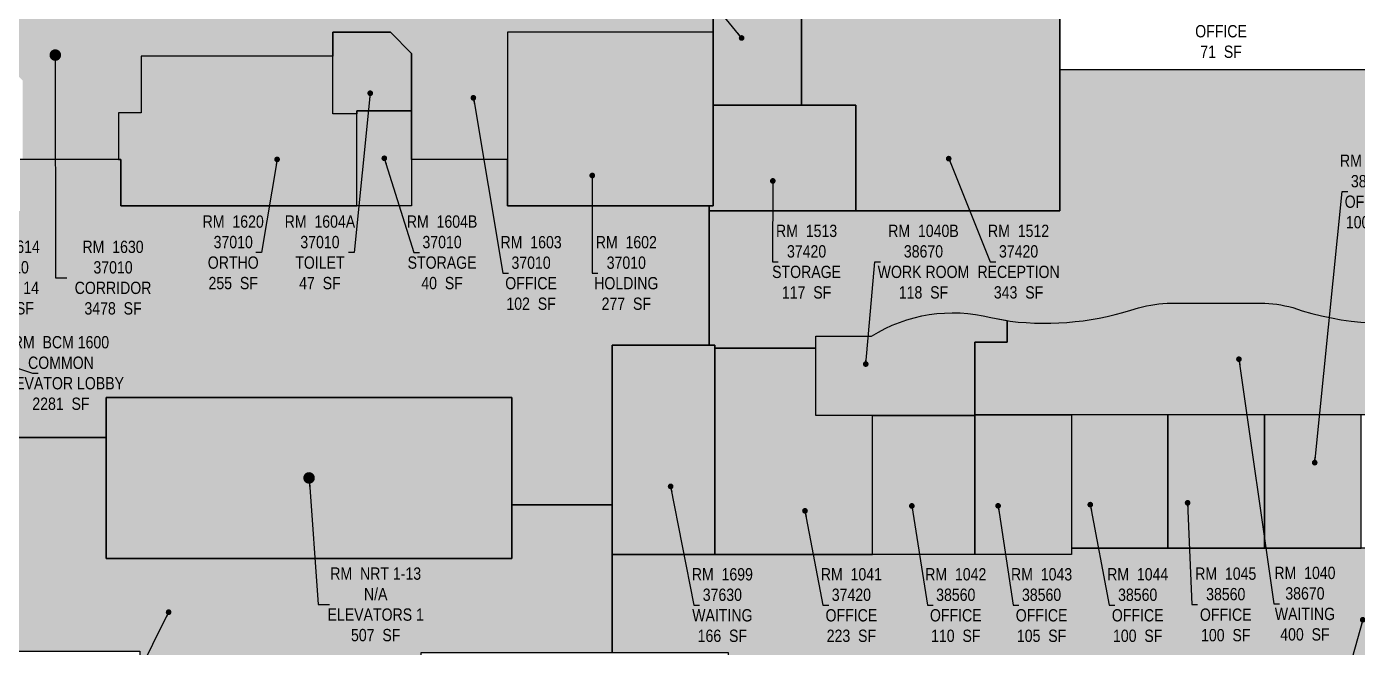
# Model space of a CAD drawing. Header units: inches. Extents: x 224 to 7720, y 1402 to 4817.
# Drawn here: x 2943 to 4349, y 2989 to 3645 of the extents above; entities that cross this region are included whole.
import ezdxf

# ---------------------------------------------------------------- set-up
doc = ezdxf.new("R2010")
doc.units = ezdxf.units.IN
doc.header["$LTSCALE"] = 96
doc.header["$MEASUREMENT"] = 0
for name, color, linetype in [('0-LABEL', 3, 'Continuous'), ('1-NRT', 200, 'Continuous'), ('1-NRT-PTN', 253, 'Continuous'), ('2-BCM', 140, 'Continuous'), ('2-BCM-PTN', 250, 'Continuous'), ('3-FCM', 190, 'Continuous'), ('3-FCM-PTN', 9, 'Continuous'), ('4-OCC', 6, 'Continuous'), ('4-OCC-PTN', 95, 'Continuous')]:
    doc.layers.add(name, color=color, linetype=linetype)
doc.layers.add('question', color=135, linetype='Continuous', plot=False)
doc.styles.add('ArialN', font='ARIALN.TTF')
doc.dimstyles.new('AB-195', dxfattribs={"dimscale": 195, "dimtxt": 0.0703125, "dimasz": 0.0625, "dimexe": 0.0625, "dimexo": 0.125, "dimgap": 0.25, "dimtad": 0, "dimdec": 4, "dimrnd": 0.0625, "dimzin": 0, "dimdsep": 46, "dimlunit": 4, "dimtxsty": 'ArialN', "dimblk": 'ARCHTICK', "dimcen": 0.0625, "dimclrd": 256, "dimclre": 256, "dimclrt": 256, "dimadec": 0, "dimazin": 0, "dimtfac": 1, "dimtdec": 4, "dimtofl": 0, "dimtmove": 2, "dimatfit": 3, "dimldrblk": 'DOT', "dimfxl": 0, "dimfrac": 2, "dimtolj": 1, "dimtzin": 0, "dimlwd": -1, "dimlwe": -1, "dimarcsym": 0})

# ---------------------------------------------------------------- blocks, each defined once
blk = doc.blocks.new('_ArchTick')
at = {"const_width": 0.15}
blk.add_lwpolyline([(-0.5, -0.5), (0.5, 0.5)], dxfattribs=at)
blk = doc.blocks.new('_Dot')
at = {"lineweight": -2}
blk.add_line((-0.5, 0), (-1, 0), dxfattribs=at)
at = {"const_width": 0.5}
blk.add_lwpolyline([(-0.25, 0, 1), (0.25, 0, 1)], format="xyb", close=True, dxfattribs=at)

msp = doc.modelspace()

# ---------------------------------------------------------------- hatches: boundary and pattern name
at = {"layer": '1-NRT-PTN'}
msp.add_hatch(color=256, dxfattribs=at).paths.add_polyline_path([(3027.500000000086, 3253.000000000037), (3027.500000000072, 3082.750000000074), (3455.999999999992, 3082.750000000018), (3455.999999999975, 3253.000000000077)])
at = {"layer": '2-BCM-PTN'}
h = msp.add_hatch(color=256, dxfattribs=at)
edge = h.paths.add_edge_path()
edge.add_line((6101.212454112479, 3315.029857468945), (6101.209233548896, 3377.685361649026))
edge.add_line((6101.209233548896, 3377.685361649026), (6214.039796008125, 3377.685361649026))
edge.add_line((6214.039796008125, 3377.685361649026), (6214.039796008125, 3315.020709935003))
edge.add_line((6214.039796008125, 3315.020709935003), (6465.776710180276, 3315.020709935004))
edge.add_line((6465.776710180276, 3315.020709935004), (6465.776710180276, 3297.000000000073))
edge.add_line((6465.776710180276, 3297.000000000073), (6518.000000000043, 3297.000000000072))
edge.add_line((6518.000000000043, 3297.000000000072), (6518.031250000107, 3315.020709935004))
edge.add_line((6518.031250000107, 3315.020709935004), (6544.000000000012, 3315.020709934398))
edge.add_line((6544.000000000012, 3315.020709934398), (6544.000000000081, 3318.000000000032))
edge.add_line((6544.000000000081, 3318.000000000032), (7360.5, 3318.000000000363))
edge.add_line((7360.5, 3318.000000000363), (7360.499999999998, 3542.1709175719))
edge.add_line((7360.499999999998, 3542.1709175719), (6867.031278126902, 3542.170917571907))
edge.add_line((6867.031278126902, 3542.170917571907), (6867.031320602907, 3653.997935729411))
edge.add_line((6867.031320602907, 3653.997935729411), (6766.029516729442, 3653.99858231317))
edge.add_line((6766.029516729442, 3653.99858231317), (6766.029328150967, 3593.801770023223))
edge.add_line((6766.029328150967, 3593.801770023223), (6635.000000000003, 3593.801770023223))
edge.add_line((6635.000000000003, 3593.801770023223), (6635.000000000003, 3597.912379357716))
edge.add_line((6635.000000000003, 3597.912379357716), (6469.262773883358, 3597.912379357717))
edge.add_line((6469.262773883358, 3597.912379357717), (6469.262773883358, 3593.287379357716))
edge.add_line((6469.262773883358, 3593.287379357716), (5987.867985782351, 3593.287379356453))
edge.add_line((5987.867985782351, 3593.287379356453), (5987.89373830079, 3629.929002757093))
edge.add_line((5987.89373830079, 3629.929002757093), (5895.867373857025, 3630.001907885073))
edge.add_line((5895.867373857025, 3630.001907885073), (5895.867985784662, 3594.001771416751))
edge.add_line((5895.867985784662, 3594.001771416751), (5530.724555622291, 3594.002005247111))
edge.add_arc((5232.851144896924, 3778.775066330404), 350.5276778219564, 315.15465570658534, 328.18836940604933, ccw=False)
edge.add_arc((5628.882063581688, 3910.349710693699), 406.4726351917382, 228.6702587073889, 248.7226011877773, ccw=False)
edge.add_arc((5098.769213143565, 3854.06783903102), 361.1814260632752, 296.82657485281584, 316.42860782498053, ccw=False)
edge.add_line((5261.767317127042, 3531.757987132427), (5252.736508601783, 3547.324551303971))
edge.add_line((5252.736508601783, 3547.324551303971), (5262.142754033604, 3552.3003630296))
edge.add_arc((5426.575069476489, 3712.61361614682), 229.6482647157041, 200.7158517611942, 224.2733011486947, ccw=False)
edge.add_arc((5089.976654186931, 3850.120059669542), 250.3641741502925, 266.3713004013365, 299.1096459445155, ccw=False)
edge.add_arc((5005.566516761337, 4187.592557768034), 591.3232392220972, 256.5129338790946, 276.6584765305562, ccw=False)
edge.add_line((4867.654647934869, 3612.576480009416), (4888.666143209934, 4046.999999999995))
edge.add_line((4888.666143209934, 4046.999999999995), (4683.000000000005, 4046.999999999995))
edge.add_line((4683.000000000005, 4046.999999999995), (4659.000000000045, 4046.999999999993))
edge.add_line((4659.000000000045, 4046.999999999993), (4659.000000000045, 4024.630242644854))
edge.add_line((4659.000000000045, 4024.630242644854), (4659.000000000044, 3599.202611731863))
edge.add_line((4659.000000000044, 3599.202611731863), (4034.937148382647, 3599.202611732258))
edge.add_line((4034.937148382647, 3599.202611732258), (4034.937148382517, 3449.995051719539))
edge.add_line((4034.937148382517, 3449.995051719539), (3681.000000000002, 3449.995051719672))
edge.add_line((3681.000000000002, 3449.995051719672), (3664.500000000004, 3449.995051719672))
edge.add_line((3664.500000000004, 3449.995051719672), (3664.500007992885, 3308.006774618855))
edge.add_line((3664.500007992885, 3308.006774618855), (3670.241779652382, 3308.000000159495))
edge.add_line((3670.241779652382, 3308.000000159495), (3670.23823069834, 3304.992042969354))
edge.add_line((3670.23823069834, 3304.992042969354), (3776.977811709998, 3304.992042969354))
edge.add_line((3776.977811709998, 3304.992042969354), (3776.977811709998, 3317.826088269415))
edge.add_line((3776.977811709998, 3317.826088269415), (3835.96093970537, 3317.826088269417))
edge.add_arc((3921.961263428128, 3179.421046451185), 162.9478790323021, 75.82618871569662, 121.8554532751559, ccw=False)
edge.add_line((3961.861373103508, 3337.408364071994), (3982.194660128373, 3333.514510643568))
edge.add_arc((4018.900481964459, 3638.764416513178), 307.4488939483577, 263.1431950882545, 288.7937572050589)
edge.add_arc((4154.517343566981, 3213.965955908969), 138.6506596372579, 90.84737857627692, 105.29236128284691, ccw=False)
edge.add_line((4152.466837988525, 3352.601452246377), (4199.854489001302, 3352.601452246377))
edge.add_line((4199.854489001302, 3352.601452246377), (4199.854574621793, 3352.523195435604))
edge.add_line((4199.854574621793, 3352.523195435604), (4247.104489001302, 3352.574891394593))
edge.add_arc((4246.314557856361, 3223.892374675315), 128.6849412340896, 74.4525531934039, 89.64828825719002, ccw=False)
edge.add_arc((4378.158659760525, 3627.583177375398), 296.1716416939542, 250.810058676983, 283.4526941912997)
edge.add_arc((4564.530417974054, 2916.371022983083), 439.1688036785147, 88.82086383680303, 105.5144738412506, ccw=False)
edge.add_arc((4552.865137919565, 2792.355430922958), 563.471847708845, 80.80343298637348, 87.89440835456833, ccw=False)
edge.add_line((4642.920358804375, 3348.584322973531), (4642.920358804421, 3455.025913751611))
edge.add_arc((4644.920358804422, 3455.02591375161), 2.000000000000909, 96.96837081649193, 179.999999999987, ccw=False)
edge.add_arc((4685.647843447019, 3121.806548595949), 337.6990815001668, 68.45808303320268, 96.96837081646783, ccw=False)
edge.add_arc((4808.898145215614, 3434.025631144668), 2.03348541737856, -21.416480756794385, 68.45808303316329, ccw=False)
edge.add_line((4810.791220138324, 3433.283114963229), (4893.149839666863, 3415.420313910988))
edge.add_arc((4895.07236305874, 3415.971588622621), 2.00000000000001, 113.41552245828939, 195.9999999999744, ccw=False)
edge.add_arc((4932.882136892578, 3327.539502289193), 98.17592644677737, 80.1650047742445, 113.154897671166, ccw=False)
edge.add_arc((4971.031250000045, 3422.000000000407), 21.49999999995811, -49.64493539025767, 173.9323380797943, ccw=False)
edge.add_line((4984.952982669948, 3405.616002946391), (4984.95298266995, 3324.020709935377))
edge.add_line((4984.95298266995, 3324.020709935377), (4984.000000000047, 3324.020709935377))
edge.add_line((4984.000000000047, 3324.020709935377), (4984.000000000047, 3315.020709935055))
edge.add_line((4984.000000000047, 3315.020709935055), (5923.248772827724, 3315.020709935004))
edge.add_line((5923.248772827724, 3315.020709935004), (6101.212454112479, 3315.029857468945))
h = msp.add_hatch(color=256, dxfattribs=at)
h.dxf.hatch_style = 1
h.paths.add_polyline_path([(3455.999999999975, 3253.000000159589), (3456.023990572377, 3139.280772751378), (3562.031249999948, 3139.280772751378), (3562.031249999968, 3308.000000159506), (3664.500000000004, 3308.006774628285), (3664.500000000004, 3323.999999999996), (3664.49999999997, 3324.000000159509), (3664.49999999997, 3402.000000159509), (3664.49999999997, 3455.500000159627), (3451.375000000035, 3455.500000159627), (3451.375000000012, 3504.500000159621), (3350.125000000317, 3504.500000160609), (3350.125000000476, 3455.500000160601), (3043.00000000005, 3455.500000159627), (3043.00000000005, 3504.500000159297), (2936.49999999987, 3504.500000159297), (2936.50000000005, 3449.750000159712), (2643.145057990098, 3449.750000159712), (2643.145057990098, 3453.50000015968), (2547.249304652035, 3453.500000159692), (2547.249304652035, 3449.750000159714), (2204.124304652035, 3449.750000159714), (2204.124304652035, 3474.228451472842), (2151.249304652035, 3474.228451472674), (2151.249304652033, 3449.75000015971), (1994.00000000005, 3449.750000159713), (1994.000000000061, 3444.500000159723), (1971.24999999997, 3444.500000159673), (1971.24999999997, 3391.000000159674), (1977.749999999974, 3391.000000159673), (1977.749999999974, 3334.25000015951), (1984.249999999974, 3334.25000015951), (1984.249999999974, 3314.75000015951), (1974.49999999997, 3314.75000015951), (1974.49999999997, 3254.00000015951), (2054.12499999997, 3254.00000015951), (2054.12499999997, 3318.00000015951), (2679.74999999997, 3318.00000015951), (2679.74999999997, 3211.500000159509), (2933.24999999997, 3211.500000159504), (2933.24999999997, 3210.750000159509), (3027.500000000043, 3210.750000159524), (3027.500000000052, 3253.000000159549)])
at = {"layer": '3-FCM-PTN'}
for points in [[(3562.031249999948, 3139.280772751378), (3455.999999999995, 3139.280772751378), (3455.999999999991, 3082.75000000002), (3027.500000000095, 3082.750000000128), (3027.500000000075, 3210.749999999973), (2933.250000000004, 3210.749999999973), (2933.249999999999, 2984.999999999997), (3063.000000000003, 2984.999999999997), (3063.000000000003, 2976.749999999996), (3359.999999999995, 2976.749999999946), (3360, 2983.250000000035), (3562.031249999966, 2983.250000000002)], [(3562.031249999954, 3086.862300595053), (3562.031249999937, 2983.250000000002), (3684.500000000008, 2983.249999999963), (3684.500000000006, 2979.500000000449), (5920.000000000065, 2979.500000000449), (5920.048626753749, 3080.632246376931), (5695.931418103935, 3080.632246376733), (5695.931418103931, 3086.886353315805), (4454.916029959343, 3087.000000000374), (4454.916029959343, 3093.49999999999), (4047.11166704286, 3093.499999999995), (4047.111667042856, 3086.999999999995), (3562.031249999983, 3086.862300595053), (3562.031249999966, 2983.250000000002)]]:
    msp.add_hatch(color=256, dxfattribs=at).paths.add_polyline_path(points)
at = {"layer": '4-OCC-PTN'}
for color, points in [(192, [(3445.875000000167, 3858.750000000211), (3387.625000000084, 3858.750000000025), (3387.625000000067, 3762.250000000172), (3316.375000000217, 3762.249999999946), (3316.374999999956, 3844.500000000148), (3219.875000000066, 3844.499999999841), (3219.875000000015, 3860.7500000001), (3212.750009128029, 3860.750000000078), (3212.750000000121, 3856.750000000072), (3061.750000000083, 3856.750000000072), (3061.750000000064, 3973.812496066244), (3062.125000000085, 3973.812500000072), (3062.125000000082, 4242.125000000107), (2976.250000000088, 4242.125000000107), (2976.250000000088, 4227.35345131314), (2877.015253507773, 4227.35345131314), (2877.015253507773, 4126.10345131316), (2939.125000000084, 4126.10345131316), (2939.125000000084, 3786.353451313156), (2903.125000000083, 3786.353451313156), (2903.125000000083, 3714.853451313158), (2777.875000000085, 3714.853451313157), (2777.875000000085, 3740.125000000123), (2429.875000000087, 3740.125000000123), (2429.875000000087, 3712.228451313161), (2306.588311754656, 3712.228451313161), (2270.500000000088, 3748.316763067729), (2270.500000000088, 3778.316763067729), (2255.500000000088, 3793.316763067731), (2255.500000000088, 3882.654206792305), (2270.500000000095, 3897.654206792311), (2270.500000000088, 3911.732173602457), (2403.250000000087, 3911.732173602456), (2403.250000000087, 3911.125000000123), (2429.875000000087, 3911.125000000122), (2429.875000000087, 3971.728451313161), (2270.500000000088, 3971.728451313161), (2270.500000000088, 4080.640139558592), (2306.588311754659, 4116.728451313161), (2454.875000000087, 4116.728451313159), (2454.875000000087, 4126.103451313159), (2876.999628507774, 4126.103451313159), (2876.999628507772, 4227.35345131314), (2773.625000000088, 4227.35345131314), (2773.625000000088, 4281.856946364418), (2671.134603945596, 4281.875000000136), (2671.124990016618, 4227.296775201654), (2349.375000000082, 4227.353451313131), (2349.375000000082, 4475.000000000119), (2248.125000000109, 4475.0000000001), (2248.125000000081, 4331.000000000143), (2250.750000000086, 4331.000000000143), (2250.750000000054, 4255.500000000095), (2170.749999999955, 4255.500000000261), (2170.749999999995, 4275.353451313386), (1982.500000001592, 4275.353451313246), (1982.500000001592, 4126.103451313155), (2150.124304652069, 4126.103451313155), (2150.124304652063, 3719.353451313162), (2139.625000000065, 3719.353451313162), (2139.625000000064, 3606.106135240651), (2204.124304652068, 3606.106135240651), (2204.124304652044, 3613.603451310255), (2913.587310601964, 3613.603451312505), (2939.125000000083, 3588.065761914385), (2939.125000000358, 3504.499999999793), (3040.375000000166, 3504.500000000114), (3040.375000000009, 3553.603451313116), (3064.375000000189, 3553.603451313192), (3064.374999999999, 3613.603451312983), (3266.896548687124, 3613.603451312983), (3266.896548687124, 3638.875000000092), (3327.66268939869, 3638.875000000285), (3350.124999999998, 3616.412689398978), (3350.125000000355, 3504.500000001096), (3451.375000000046, 3504.500000001426), (3451.375000000069, 3638.875000000118), (3668.749999999985, 3638.87500000132), (3668.750000000004, 3750.25000000009), (3639.499999999969, 3750.250000000096), (3639.499999999971, 3762.125000000041), (3548.125000000084, 3762.125000000058), (3548.125000000084, 3740.125000000288), (3445.875000000084, 3740.124999999964)]), (192, [(2349.375000000082, 4227.353451313131), (2671.124990016618, 4227.296775201654), (2671.134603945596, 4281.875000000136), (2773.625000000088, 4281.856946364418), (2773.625000000088, 4227.35345131314), (2876.999628507772, 4227.35345131314), (2876.999628507774, 4126.103451313159), (2454.875000000087, 4126.103451313159), (2454.875000000087, 4116.728451313159), (2306.588311754659, 4116.728451313161), (2270.500000000088, 4080.640139558592), (2270.500000000088, 3971.728451313161), (2429.875000000087, 3971.728451313161), (2429.875000000087, 3911.125000000122), (2403.250000000087, 3911.125000000123), (2403.250000000087, 3911.732173602456), (2270.500000000088, 3911.732173602457), (2270.500000000095, 3897.654206792311), (2255.500000000088, 3882.654206792305), (2255.500000000088, 3793.316763067731), (2270.500000000088, 3778.316763067729), (2270.500000000088, 3748.316763067729), (2306.588311754656, 3712.228451313161), (2429.875000000087, 3712.228451313161), (2429.875000000087, 3740.125000000123), (2777.875000000085, 3740.125000000123), (2777.875000000085, 3714.853451313157), (2903.125000000083, 3714.853451313158), (2903.125000000083, 3786.353451313156), (2939.125000000084, 3786.353451313156), (2939.125000000084, 4126.10345131316), (2877.015253507773, 4126.10345131316), (2877.015253507773, 4227.35345131314), (2976.250000000088, 4227.35345131314), (2976.250000000088, 4242.125000000107), (3062.125000000082, 4242.125000000107), (3062.125000000085, 3973.812500000072), (3061.750000000064, 3973.812496066244), (3061.750000000083, 3856.750000000072), (3212.750000000121, 3856.750000000072), (3212.750009128029, 3860.750000000078), (3219.875000000015, 3860.7500000001), (3219.875000000066, 3844.499999999841), (3316.374999999956, 3844.500000000147), (3316.375000000217, 3762.249999999946), (3387.625000000067, 3762.250000000172), (3387.625000000084, 3858.750000000025), (3445.875000000167, 3858.750000000211), (3445.875000000084, 3740.124999999964), (3548.125000000084, 3740.125000000288), (3548.125000000084, 3762.125000000058), (3639.499999999971, 3762.125000000041), (3639.499999999969, 3750.250000000096), (3668.750000000004, 3750.25000000009), (3668.749999999985, 3638.87500000132), (3451.375000000069, 3638.875000000118), (3451.375000000046, 3504.500000001426), (3350.125000000355, 3504.500000001096), (3350.124999999998, 3616.412689398978), (3327.66268939869, 3638.875000000285), (3266.896548687124, 3638.875000000092), (3266.896548687124, 3613.603451312983), (3064.374999999999, 3613.603451312983), (3064.375000000189, 3553.603451313192), (3040.375000000009, 3553.603451313116), (3040.375000000166, 3504.500000000114), (2939.125000000358, 3504.499999999793), (2939.125000000083, 3588.065761914385), (2913.587310601964, 3613.603451312505), (2204.124304652044, 3613.603451310255), (2204.124304652068, 3606.106135240651), (2139.625000000064, 3606.106135240651), (2139.625000000065, 3719.353451313162), (2150.124304652063, 3719.353451313162), (2150.124304652069, 4126.103451313155), (1982.500000001592, 4126.103451313155), (1982.500000001592, 4275.353451313246), (2170.749999999996, 4275.353451313386), (2170.749999999955, 4255.500000000261), (2250.750000000054, 4255.500000000095), (2250.750000000086, 4331.000000000143), (2248.125000000081, 4331.000000000143), (2248.125000000109, 4475.0000000001), (2349.375000000082, 4475.000000000119)]), (121, [(3719.836404422716, 3662.562940140841), (3668.749999999989, 3662.562940140841), (3668.749999999972, 3561.750000000067), (3762.000000000004, 3561.750000000065), (3762.000000000005, 3662.562940140841)]), (121, [(3819.404975386835, 3449.99505171962), (4034.937148382517, 3449.995051719539), (4034.937148382518, 3654.500000000068), (3762.000000000005, 3654.50000000007), (3761.999999999989, 3561.750000000075), (3819.404975386847, 3561.750000000068)]), (192, [(3266.896548687124, 3552.636208756277), (3292.375000000039, 3552.636208756358), (3292.37500000003, 3555.636208756277), (3350.125000000192, 3555.636208756461), (3350.124999999998, 3616.412689398978), (3327.66268939869, 3638.875000000285), (3266.896548687124, 3638.875000000092), (3266.896548687124, 3613.603451312983)]), (192, [(3668.749999999953, 3455.500000000115), (3668.749999999985, 3638.87500000132), (3451.375000000069, 3638.875000000118), (3451.375000000046, 3504.500000001426), (3451.375000000069, 3455.500000000115), (3454.000000000077, 3455.500000000113)]), (192, [(3266.896548686931, 3613.603451312983), (3064.374999999999, 3613.603451312983), (3064.375000000189, 3553.603451313192), (3040.375000000009, 3553.603451313116), (3040.375000000166, 3504.500000000113), (3043.000000000083, 3504.500000000122), (3043.000000000083, 3455.500000000114), (3292.375000000348, 3455.500000000115), (3292.37500000004, 3552.636208756358), (3266.896548687124, 3552.636208756276)]), (121, [(3819.404975386835, 3449.99505171962), (3819.404975386849, 3561.750000000068), (3668.749999999972, 3561.750000000067), (3668.749999999972, 3455.500000000115), (3664.49999999997, 3455.500000000115), (3664.49999999997, 3449.995051719672)]), (192, [(3350.125000000192, 3555.636208756461), (3292.37500000003, 3555.636208756277), (3292.375000000348, 3455.500000001088), (3350.125000000511, 3455.500000001088)]), (150, [(3656.99999999997, 3308.000000159495), (3562.031249999983, 3308.000000159495), (3562.031249999983, 3086.862300595053), (3670.23823069834, 3086.860540090052), (3670.23823069834, 3304.992042969354), (3670.241779652382, 3308.000000159495), (3656.99999999997, 3308.01562354256)]), (121, [(3836.983559305479, 3087.000000000361), (3836.983559305493, 3234.006674018695), (3776.983559305505, 3234.006674018662), (3776.977811709998, 3304.992042969354), (3670.23823069834, 3304.992042969354), (3670.238231608665, 3086.916491945747)]), (202, [(3836.983559305479, 3087.000000000361), (3836.97165706917, 3233.997928897008), (3944.977810608592, 3233.997928896914), (3945.019547024383, 3086.971019188398), (3836.983562360296, 3086.962271651415)]), (202, [(3945.019547024383, 3086.971019188398), (3944.983559305588, 3234.631674018805), (4046.983559305462, 3234.631674018804), (4047.111667042856, 3086.999999999995)]), (202, [(4148.983559305329, 3093.499999999995), (4148.983559305455, 3234.631674018804), (4046.983559305462, 3234.631674018804), (4047.11166704286, 3093.499999999995)]), (202, [(4250.983559305328, 3093.499999999995), (4250.98355930533, 3234.631674018805), (4148.983559305455, 3234.631674018804), (4148.983559305198, 3093.499999999995)]), (202, [(4352.983559305286, 3093.499999999989), (4352.98355930528, 3234.631674018806), (4250.983559305464, 3234.631674018805), (4250.983559305328, 3093.499999999995)])]:
    msp.add_hatch(color=color, dxfattribs=at).paths.add_polyline_path(points)
h = msp.add_hatch(color=63, dxfattribs=at)
edge = h.paths.add_edge_path()
edge.add_line((4199.983559305392, 3234.631674018805), (3944.983559305588, 3234.631674018805))
edge.add_line((3944.983559305588, 3234.631674018805), (3944.983559305587, 3234.006674018603))
edge.add_line((3944.983559305587, 3234.006674018603), (3944.977810608592, 3234.006674018603))
edge.add_line((3944.977810608592, 3234.006674018603), (3944.97781060866, 3311.305416747049))
edge.add_line((3944.97781060866, 3311.305416747049), (3947.977810608658, 3311.305416747049))
edge.add_line((3947.977810608658, 3311.305416747049), (3979.329023314891, 3311.305416747035))
edge.add_line((3979.329023314891, 3311.305416747035), (3979.32902331486, 3334.06328417523))
edge.add_line((3979.32902331486, 3334.06328417523), (3982.194660128373, 3333.51451064357))
edge.add_arc((4018.900481964463, 3638.764416513178), 307.4488939483554, 263.1431950882538, 288.7937572050582)
edge.add_arc((4154.517343566981, 3213.965955908966), 138.6506596372614, 90.84737857627653, 105.29236128284651, ccw=False)
edge.add_line((4152.466837988526, 3352.601452246377), (4199.854489001302, 3352.601452246377))
edge.add_line((4199.854489001302, 3352.601452246377), (4199.854574621793, 3352.523195435604))
edge.add_line((4199.854574621793, 3352.523195435604), (4247.104489001302, 3352.574891394594))
edge.add_arc((4246.314557856361, 3223.892374675315), 128.6849412340896, 74.4525531934039, 89.64828825719002, ccw=False)
edge.add_arc((4378.158659760525, 3627.583177375398), 296.1716416939542, 250.810058676983, 283.4526941912997)
edge.add_arc((4564.530417974061, 2916.371022983086), 439.1688036785142, 105.0663227201569, 105.51447384125149, ccw=False)
edge.add_line((4450.374205990911, 3340.443655193743), (4450.37420599086, 3325.867235059201))
edge.add_line((4450.37420599086, 3325.867235059201), (4499.983559305446, 3325.867040157407))
edge.add_line((4499.983559305446, 3325.867040157407), (4502.983559305445, 3325.867040157407))
edge.add_line((4502.983559305445, 3325.867040157407), (4502.990135597876, 3234.653520120715))
edge.add_line((4502.990135597876, 3234.653520120715), (4199.983559305392, 3234.631674018805))
h = msp.add_hatch(color=63, dxfattribs=at)
edge = h.paths.add_edge_path()
edge.add_line((3979.32902331486, 3334.063284175229), (3979.329023314891, 3311.305416747034))
edge.add_line((3979.329023314891, 3311.305416747034), (3947.977810608657, 3311.305416747047))
edge.add_line((3947.977810608657, 3311.305416747047), (3944.977810608659, 3311.305416747047))
edge.add_line((3944.977810608659, 3311.305416747047), (3944.977810608592, 3234.006674018602))
edge.add_line((3944.977810608592, 3234.006674018602), (3776.97781171, 3233.993071271259))
edge.add_line((3776.97781171, 3233.993071271259), (3776.977811709998, 3317.826088269415))
edge.add_line((3776.977811709998, 3317.826088269415), (3835.960939705364, 3317.826088269414))
edge.add_arc((3921.961263428128, 3179.421046451185), 162.9478790323019, 75.8261887156965, 121.85545327515811, ccw=False)
edge.add_line((3961.861373103508, 3337.408364071994), (3979.32902331486, 3334.063284175229))

# ---------------------------------------------------------------- linework, layer by layer
at = {"layer": '1-NRT'}
msp.add_lwpolyline([(3027.500000000086, 3253.000000000037), (3027.500000000072, 3082.750000000074), (3455.999999999992, 3082.750000000018), (3455.999999999975, 3253.000000000077)], close=True, dxfattribs=at)
at = {"layer": '2-BCM'}
msp.add_lwpolyline([(4659.000000000044, 3599.202611731863), (4034.937148382647, 3599.202611732258), (4034.937148382647, 3599.202611732258), (4034.937148382647, 3599.202611732258), (4034.937148382517, 3449.995051719539), (4034.937148382517, 3449.995051719539), (3681.000000000002, 3449.995051719672), (3664.500000000004, 3449.995051719672), (3664.500007992885, 3308.006774618855), (3670.241779652382, 3308.000000159495), (3670.23823069834, 3304.992042969354), (3776.977811709998, 3304.992042969354), (3776.977811709998, 3317.826088269415), (3835.96093970537, 3317.826088269417, -0.2035852790899596), (3961.861373103508, 3337.408364071994), (3982.194660128373, 3333.514510643568, 0.1123913722116897), (4117.949001309342, 3347.70735474409, -0.06311172067646871), (4152.466837988525, 3352.601452246377), (4199.854489001302, 3352.601452246377), (4199.854574621793, 3352.523195435604), (4247.104489001302, 3352.574891394593, -0.06640123534630415), (4280.806789461161, 3347.868582309449, 0.1434013802494691), (4447.060757532072, 3339.537795071893, -0.07296870814642058)], format="xyb", dxfattribs=at)
msp.add_lwpolyline([(2933.24999999997, 3210.750000159509), (3027.500000000043, 3210.750000159524), (3027.500000000052, 3253.000000159549), (3455.999999999975, 3253.000000159589), (3456.023990572377, 3139.280772751378), (3562.031249999948, 3139.280772751378), (3562.031249999968, 3308.000000159506), (3664.500000000004, 3308.006774628285), (3664.500000000004, 3323.999999999996), (3664.49999999997, 3324.000000159509), (3664.49999999997, 3402.000000159509), (3664.49999999997, 3455.500000159627), (3451.375000000035, 3455.500000159627), (3451.375000000012, 3504.500000159621), (3350.125000000317, 3504.500000160609), (3350.125000000476, 3455.500000160601), (3043.00000000005, 3455.500000159627), (3043.00000000005, 3504.500000159297), (2936.49999999987, 3504.500000159297)], dxfattribs=at)
at = {"layer": '3-FCM'}
for points in [[(3562.031249999948, 3139.280772751378), (3455.999999999995, 3139.280772751378), (3455.999999999991, 3082.75000000002), (3027.500000000095, 3082.750000000128), (3027.500000000075, 3210.749999999973), (2933.250000000004, 3210.749999999973), (2933.249999999999, 2984.999999999997), (3063.000000000003, 2984.999999999997), (3063.000000000003, 2976.749999999996), (3359.999999999995, 2976.749999999946), (3360, 2983.250000000035), (3562.031249999966, 2983.250000000002)], [(3562.031249999954, 3086.862300595053), (3562.031249999937, 2983.250000000002), (3684.500000000008, 2983.249999999963), (3684.500000000006, 2979.500000000449), (5920.000000000065, 2979.500000000449), (5920.048626753749, 3080.632246376931), (5695.931418103935, 3080.632246376733), (5695.931418103931, 3086.886353315805), (4454.916029959343, 3087.000000000374), (4454.916029959343, 3093.49999999999), (4047.11166704286, 3093.499999999995), (4047.111667042856, 3086.999999999995), (3562.031249999983, 3086.862300595053), (3562.031249999966, 2983.250000000002)]]:
    msp.add_lwpolyline(points, close=True, dxfattribs=at)
at = {"layer": '4-OCC'}
msp.add_lwpolyline([(3668.750000000004, 3750.25000000009), (3668.749999999985, 3638.87500000132), (3451.375000000069, 3638.875000000118), (3451.375000000046, 3504.500000001426), (3350.125000000355, 3504.500000001096), (3350.124999999998, 3616.412689398978), (3327.66268939869, 3638.875000000285), (3266.896548687124, 3638.875000000092), (3266.896548687124, 3613.603451312983), (3064.374999999999, 3613.603451312983), (3064.375000000189, 3553.603451313192), (3040.375000000009, 3553.603451313116), (3040.375000000166, 3504.500000000114), (2939.125000000358, 3504.499999999793)], dxfattribs=at)
for points in [[(3719.836404422716, 3662.562940140841), (3668.749999999989, 3662.562940140841), (3668.749999999972, 3561.750000000067), (3762.000000000004, 3561.750000000065), (3762.000000000005, 3662.562940140841)], [(3819.404975386835, 3449.99505171962), (4034.937148382517, 3449.995051719539), (4034.937148382518, 3654.500000000068), (3762.000000000005, 3654.50000000007), (3761.999999999989, 3561.750000000075), (3819.404975386847, 3561.750000000068), (3819.404975386835, 3449.99505171962)], [(3266.89654868685, 3638.875000000092), (3327.662689398882, 3638.875000000092), (3350.124999999998, 3616.412689398978), (3350.125000000192, 3555.636208756461), (3292.375000000013, 3555.636208756277), (3292.375000000023, 3552.636208756358), (3266.896548687124, 3552.636208756277), (3266.896548687124, 3638.875000000092)], [(3454.000000000077, 3455.500000000115), (3668.749999999953, 3455.500000000115), (3668.749999999985, 3638.875000001405), (3451.375000000069, 3638.875000000118), (3451.375000000069, 3455.500000000115), (3454.000000000077, 3455.500000000113)], [(3064.374999999998, 3613.603451312983), (3064.374999999998, 3553.603451313192), (3040.375000000009, 3553.603451313115), (3040.375000000166, 3504.500000000114), (3043.000000000083, 3504.500000000122), (3043.000000000083, 3455.500000000115), (3292.375000000349, 3455.500000000115), (3292.375000000041, 3552.636208756358), (3266.896548687124, 3552.636208756277), (3266.89654868693, 3613.603451313625)], [(3819.404975386835, 3449.99505171962), (3819.404975386849, 3561.750000000068), (3668.749999999972, 3561.750000000067), (3668.749999999972, 3455.500000000115), (3664.49999999997, 3455.500000000115), (3664.49999999997, 3449.995051719672), (3819.404975386835, 3449.99505171962)], [(3292.375000000013, 3555.636208756277), (3350.125000000192, 3555.636208756461), (3350.125000000511, 3455.500000001088), (3292.375000000349, 3455.500000001088), (3292.37500000003, 3555.636208756277)], [(3656.99999999997, 3308.000000159495), (3562.031249999983, 3308.000000159495), (3562.031249999983, 3086.862300595053), (3670.23823069834, 3086.860540090052), (3670.23823069834, 3304.992042969354), (3670.241779652382, 3308.000000159495), (3656.99999999997, 3308.01562354256)], [(3836.983559305479, 3087.000000000361), (3836.983559305493, 3234.006674018695), (3776.983559305505, 3234.006674018662), (3776.977811709998, 3304.992042969354), (3670.23823069834, 3304.992042969354), (3670.238231608665, 3086.916491945747), (3836.983559305479, 3087.000000000361)], [(3836.983559305479, 3087.000000000361), (3836.97165706917, 3233.997928897008), (3944.977810608592, 3233.997928896914), (3945.019547024383, 3086.971019188398), (3836.983562360296, 3086.962271651415)], [(3945.019547024383, 3086.971019188398), (3944.983559305588, 3234.631674018805), (4046.983559305462, 3234.631674018804), (4047.111667042856, 3086.999999999995), (3945.019547024383, 3086.971019188398)], [(4148.983559305329, 3093.499999999995), (4148.983559305455, 3234.631674018804), (4046.983559305462, 3234.631674018804), (4047.11166704286, 3093.499999999995), (4148.983559305329, 3093.499999999995)], [(4250.983559305328, 3093.499999999995), (4250.98355930533, 3234.631674018805), (4148.983559305455, 3234.631674018804), (4148.983559305198, 3093.499999999995), (4250.983559305328, 3093.499999999995)], [(4352.983559305286, 3093.499999999989), (4352.98355930528, 3234.631674018806), (4250.983559305464, 3234.631674018805), (4250.983559305328, 3093.499999999995), (4352.983559305286, 3093.499999999989)]]:
    msp.add_lwpolyline(points, close=True, dxfattribs=at)
for points in [[(4199.983559305392, 3234.631674018805), (3944.983559305588, 3234.631674018805), (3944.983559305587, 3234.006674018603), (3944.977810608592, 3234.006674018603), (3944.97781060866, 3311.305416747049), (3947.977810608658, 3311.305416747049), (3979.329023314891, 3311.305416747035), (3979.32902331486, 3334.06328417523), (3979.32902331486, 3334.06328417523), (3982.194660128373, 3333.51451064357, 0.1123913722116897), (4117.949001309342, 3347.70735474409, -0.06311172067646871), (4152.466837988526, 3352.601452246377), (4199.854489001302, 3352.601452246377), (4199.854574621793, 3352.523195435604), (4247.104489001302, 3352.574891394594, -0.06640123534630415), (4280.806789461161, 3347.868582309449, 0.1434013802494691), (4447.060757532072, 3339.537795071894, -0.001955430644727878), (4450.374205990911, 3340.443655193743), (4450.37420599086, 3325.867235059201), (4499.983559305446, 3325.867040157407), (4502.983559305445, 3325.867040157407), (4502.990135597876, 3234.653520120715)], [(3979.32902331486, 3334.063284175229), (3979.329023314891, 3311.305416747034), (3947.977810608657, 3311.305416747047), (3944.977810608659, 3311.305416747047), (3944.977810608592, 3234.006674018602), (3776.97781171, 3233.993071271259), (3776.977811709998, 3317.826088269415), (3835.960939705364, 3317.826088269414, -0.203585279089971), (3961.861373103508, 3337.408364071994), (3979.32902331486, 3334.063284175229)]]:
    msp.add_lwpolyline(points, format="xyb", close=True, dxfattribs=at)
at = {"layer": 'question'}
msp.add_lwpolyline([(3833.000000000084, 4523.999999999995), (4132.500000000055, 4524.000000001542), (4132.500000000085, 4334.250000000103), (4090.126582278612, 4334.250000000103), (4090.126582278608, 4257.000000000004), (4099.601883945519, 4257.000000000011), (4099.601883945521, 4260.376355227956), (4138.601883945516, 4260.376355227936), (4138.601883945921, 4221.000000000026), (4135.601883945518, 4221.000000000026), (4135.601883945518, 4136.999999999995), (4139.351883945504, 4136.999999999995), (4139.351883945503, 3658.50000000007), (4034.937148382518, 3658.500000000082), (4034.937148382517, 3449.995051719539), (3664.49999999997, 3449.995051719539), (3664.49999999997, 3455.500000000115), (3668.749999999972, 3455.500000000115), (3668.75000000007, 4150.999999999755), (3827.45174050641, 4150.999999999731), (3827.451740506403, 4258.999999999845), (3825.45174050637, 4258.999999999845), (3825.451740506358, 4321.89390825119), (3833.000000000084, 4334.000000000057)], close=True, dxfattribs=at)
msp.add_lwpolyline([(3668.749999999347, 4019.602165324388), (3668.749999999972, 3455.500000000115), (3451.375000000069, 3455.500000000115), (3451.375000000069, 3504.500000001426), (3350.125000000355, 3504.500000001096), (3350.125000000352, 3455.500000001088), (3043.000000000083, 3455.500000000115), (3043.000000000083, 3504.500000000122), (2936.500000000083, 3504.500000000122)], dxfattribs=at)

# ---------------------------------------------------------------- texts
at = {"layer": '0-LABEL', "char_height": 13, "attachment_point": 5, "style": 'ArialN'}
for s, insert in [('RM  1508\\P37420\\POFFICE\\P71  SF', (4205.093073040736, 3650.606484906667)), ('RM  1046\\P38560\\POFFICE\\P100  SF', (4362.983559305308, 3470.499999999994)), ('RM  1620\\P37010\\PORTHO\\P255  SF', (3161.632598102258, 3406.163304750426)), ('RM  1604A\\P37010\\PTOILET\\P47  SF', (3253.234842044136, 3406.163304750426)), ('RM  1604B\\P37010\\PSTORAGE\\P40  SF', (3382.250000000261, 3406.163304750425)), ('RM  1513\\P37420\\PSTORAGE\\P117  SF', (3767.277862863941, 3396.342958113186)), ('RM  1040B\\P38670\\PWORK ROOM\\P118  SF', (3890.756568281774, 3396.342958113186)), ('RM  1512\\P37420\\PRECEPTION\\P343  SF', (3991.197922490364, 3396.342958113186)), ('RM  1614\\P37010\\PEXAM 14\\P139  SF', (2925.025947088864, 3379.541997064709)), ('RM  1630\\P37010\\PCORRIDOR\\P3478  SF', (3034.687175591146, 3379.453320393495)), ('RM  1603\\P37010\\POFFICE\\P102  SF', (3476.278328741071, 3384.382842336303)), ('RM  1602\\P37010\\PHOLDING\\P277  SF', (3576.856950899458, 3384.382842336303)), ('RM  BCM 1600\\PCOMMON\\PELEVATOR LOBBY\\P2281  SF', (2979.654964639076, 3278.679374960541)), ('RM  NRT 1-13\\PN/A\\PELEVATORS 1\\P507  SF', (3312.132056943647, 3034.221283570274)), ('RM  1699\\P37630\\PWAITING\\P166  SF', (3678.312956021977, 3033.487066278267)), ('RM  1041\\P37420\\POFFICE\\P223  SF', (3814.610895001917, 3033.487066278267)), ('RM  1042\\P38560\\POFFICE\\P110  SF', (3924.866035464422, 3033.487066278268)), ('RM  1043\\P38560\\POFFICE\\P105  SF', (4015.517003226147, 3033.487066278268)), ('RM  1044\\P38560\\POFFICE\\P100  SF', (4117.030576934168, 3033.487066278268)), ('RM  1045\\P38560\\POFFICE\\P100  SF', (4210.050715992618, 3034.148490715269)), ('RM  1040\\P38670\\PWAITING\\P400  SF', (4293.691512863357, 3034.952646965879))]:
    msp.add_mtext(s, dxfattribs=dict(at, insert=insert))

# ---------------------------------------------------------------- leaders
at = {"layer": '0-LABEL', "annotation_type": 0, "has_hookline": 1}
for points, hookline_direction, text_width in [([(3698.681555590022, 3632.70794637391), (3648.668237501978, 3694.279872233022), (3642.668237501978, 3694.279872233022)], 1, 62.68553888130969), ([(3306.33643114055, 3574.369415548063), (3289.234842044136, 3406.163304750426), (3283.234842044136, 3406.163304750426)], 1, 73.38881309686221), ([(3415.27832874107, 3569.476486760227), (3446.278328741071, 3384.382842336303), (3452.278328741071, 3384.382842336303)], 0, 62.71214188267395), ([(3207.988464326138, 3504.46457996899), (3191.632598102258, 3406.163304750426), (3185.632598102258, 3406.163304750426)], 1, 62.68553888130969), ([(3321.250000000262, 3505.568104378775), (3352.250000000261, 3406.163304750425), (3358.250000000261, 3406.163304750425)], 0, 72.57298772169167), ([(3917.394184941199, 3505.210704287201), (3961.197922490364, 3396.342958113186), (3967.197922490364, 3396.342958113186)], 0, 84.48226466575716), ([(3540.856950899458, 3487.422293573909), (3540.856950899458, 3384.382842336303), (3546.856950899458, 3384.382842336303)], 0, 65.79809004092769), ([(3731.603238034473, 3481.715053829595), (3731.277862863941, 3396.342958113186), (3737.277862863941, 3396.342958113186)], 0, 71.34924965893589), ([(4303.99984046891, 3183.996721871414), (4332.983559305308, 3470.499999999994), (4338.983559305308, 3470.499999999994)], 0, 62.71214188267395), ([(3829.756568281774, 3288.180998382373), (3839.345244952989, 3396.342958113186), (3845.345244952989, 3396.342958113186)], 0, 95.47817189631652), ([(2817.874999999987, 3321.890386455993), (2949.654964639076, 3278.679374960541), (2955.654964639076, 3278.679374960541)], 0, 131.9597544338336), ([(4223.983973103234, 3293.30406313749), (4260.691512863357, 3034.952646965879), (4266.691512863357, 3034.952646965879)], 0, 62.68553888130969), ([(3623.693554584124, 3158.932134709336), (3648.312956021977, 3033.487066278267), (3654.312956021977, 3033.487066278267)], 0, 62.74761255115963), ([(3765.604303638655, 3133.098282495927), (3784.610895001917, 3033.487066278267), (3790.610895001917, 3033.487066278267)], 0, 60.6637107776262), ([(3878.45950224247, 3138.333527576424), (3894.866035464422, 3033.487066278268), (3900.866035464422, 3033.487066278268)], 0, 62.63233287858118), ([(3969.620118953179, 3138.403395106087), (3985.517003226147, 3033.487066278268), (3991.517003226147, 3033.487066278268)], 0, 62.71214188267395), ([(4066.966841041532, 3139.629312800089), (4087.030576934168, 3033.487066278268), (4093.030576934168, 3033.487066278268)], 0, 62.68553888130969), ([(4169.762665926125, 3141.535150658344), (4174.050715992618, 3034.148490715269), (4180.050715992618, 3034.148490715269)], 0, 62.80081855388813), ([(4493.58998868914, 3141.076553289179), (4443.290089988857, 3034.952646965878), (4437.290089988857, 3034.952646965878)], 1, 95.47817189631652), ([(3093.427169849134, 3026.020291381478), (2998.105535838566, 2834.496728721786), (2992.105535838566, 2834.496728721786)], 1, 149.6862210095498), ([(4354.727760843982, 3018.004547929252), (4252.489685672032, 2651.193110740156), (4246.489685672032, 2651.193110740156)], 1, 149.6862210095498)]:
    msp.add_leader(points, dimstyle='AB-195', override={"dimscale": 96}, dxfattribs=dict(at, hookline_direction=hookline_direction, text_width=text_width))
at = {"layer": '0-LABEL', "annotation_type": 0, "has_hookline": 1, "hookline_direction": 0}
for points, text_width in [([(2973.687175591146, 3614.669538031079), (2973.749675591146, 3379.453320393495), (2985.937175591146, 3379.453320393495)], 80.14597544338336), ([(2864.037735024545, 3502.989433141352), (2864.088447088864, 3379.541997064709), (2876.275947088864, 3379.541997064709)], 62.68553888130969), ([(3241.750000000032, 3167.875000000048), (3251.194556943647, 3034.221283570274), (3263.382056943647, 3034.221283570274)], 97.86357435197817)]:
    msp.add_leader(points, dimstyle='AB-195', dxfattribs=dict(at, text_width=text_width))

doc.saveas('drawing.dxf')
